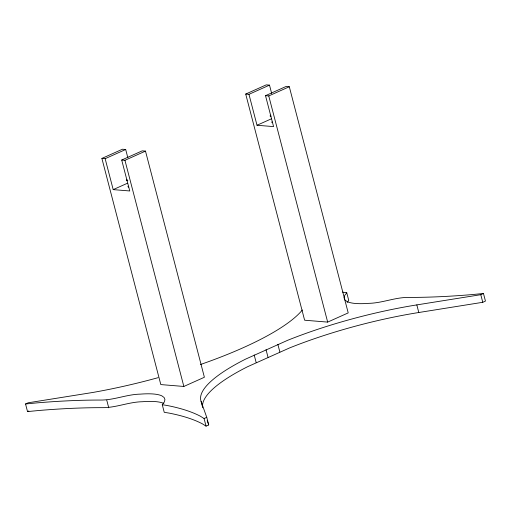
<?xml version="1.0" encoding="UTF-8"?>
<svg xmlns="http://www.w3.org/2000/svg" width="511" height="511" viewBox="0 0 511 511"><rect width="100%" height="100%" fill="white"/><g stroke="black" fill="none" stroke-linecap="round" stroke-linejoin="round"><path stroke-width="0.77" d="M202.528 405.734A159.841 38.67 -14.6 0 1 247.548 366.738L289.603 347.921A159.841 38.67 -14.6 0 1 418.803 312.508L482.774 302.295L485.45 301.1L483.47 293.493L480.787 294.694L416.823 304.901A159.841 38.67 -14.6 0 0 287.616 340.313L245.567 359.131A159.841 38.67 -14.6 0 0 201.098 401.448L206.751 417.334L208.731 424.935L206.048 426.136L202.413 423.855A401.014 97.013 -14.6 0 0 169.064 413.092L164.242 412.307L162.262 404.699L164.318 401.997L164.944 399.576L164.12 397.52L161.878 395.878A55.367 13.395 -14.6 0 0 140.391 394.128C126.811 394.351 113.927 400.202 100.469 400.056A401.014 97.013 -14.6 0 0 36.69 402.904L25.55 403.984L27.53 411.591L38.67 410.512A401.014 97.013 -14.6 0 1 102.449 407.663C115.908 407.81 128.791 401.953 142.371 401.729A55.367 13.395 -14.6 0 1 163.859 403.486M342.625 292.107L346.758 292.771L344.701 295.479L344.075 297.894L344.899 299.957L347.141 301.599A55.367 13.395 -14.6 0 0 368.629 303.349C382.209 303.125 395.092 297.274 408.551 297.421A401.014 97.013 -14.6 0 0 472.33 294.566L483.47 293.493M347.154 302.467L348.738 300.379L346.758 292.771M101.893 158.423L105.145 158.685L113.199 189.619L129.756 190.967L121.695 160.032L142.243 150.841L145.488 151.103L204.394 377.259L183.851 386.457L160.805 384.579L101.893 158.423L122.442 149.225L125.687 149.493L127.846 157.79M245.714 94.056L248.959 94.324L257.014 125.252L273.57 126.607L265.516 95.672L286.058 86.48L289.303 86.742L348.215 312.898L327.666 322.096L304.62 320.218L245.714 94.056L266.257 84.864L269.501 85.126L271.667 93.43M105.145 158.685L125.687 149.493M248.959 94.324L269.501 85.126M121.695 160.032L124.94 160.301L145.488 151.103M265.516 95.672L268.76 95.934L289.303 86.742M113.199 189.619L127.367 183.277M257.014 125.252L271.188 118.916M25.55 403.984L28.226 402.783L92.197 392.569A176.397 42.675 -14.6 0 0 158.135 377.661M27.53 411.591L28.872 410.991M162.262 404.699L167.078 405.485A401.014 97.013 -14.6 0 1 200.433 416.248L204.068 418.528L206.751 417.334M207.185 420.604L208.731 424.935M480.787 294.694L482.774 302.295M416.823 304.901L418.803 312.508M268.76 95.934L327.666 322.096M277.875 344.376L279.856 351.983M266.033 349.677L268.013 357.285M254.191 354.973L256.171 362.58M201.098 401.448L202.286 406.009M204.068 418.528L206.048 426.136M124.94 160.301L183.851 386.457M106.754 400.177L108.741 407.784M128.772 187.026A3.916 0.945 -14.6 0 1 128.223 186.196M127.827 180.69A3.916 0.945 -14.6 0 1 127.054 179.514M272.587 122.666A3.916 0.945 -14.6 0 1 272.037 121.835M270.939 116.329A3.916 0.945 -14.6 0 1 270.868 115.154M202.72 407.759A159.841 38.67 -14.6 0 1 202.548 406.424M302.359 309.979A176.397 42.675 -14.6 0 1 200.459 364.515"/></g></svg>
